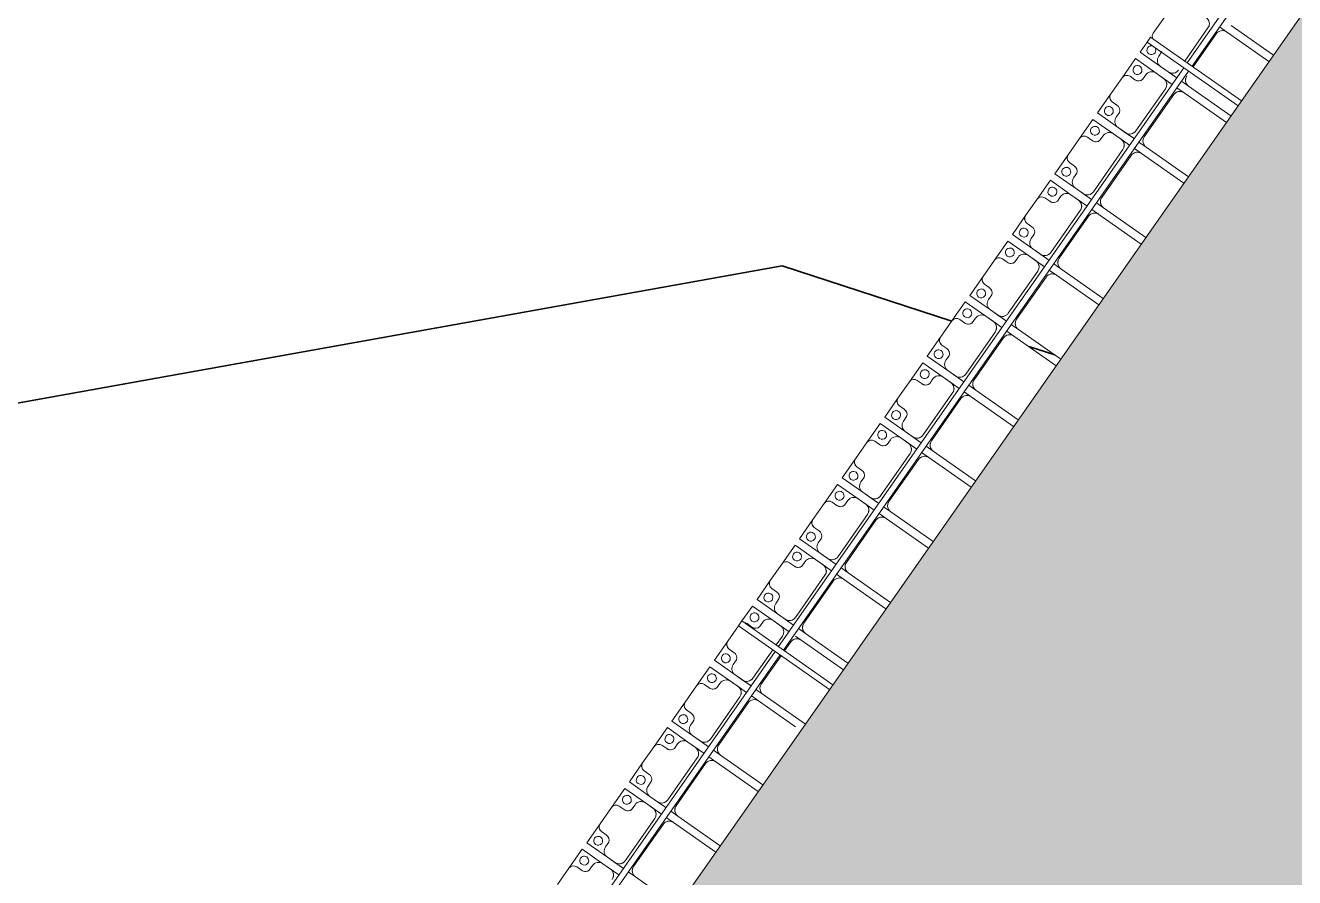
# Model space of a CAD drawing. Header units: millimetres. Extents: x -861324 to 439029, y -308065 to 694685.
# Drawn here: x -490122 to -481569, y 222657 to 228396 of the extents above; entities that cross this region are included whole.
import ezdxf

# ---------------------------------------------------------------- set-up
doc = ezdxf.new("R2010")
doc.units = ezdxf.units.MM
for name, color, linetype, lineweight in [('A-DETL-GENF', 92, 'Continuous', 9), ('A-DETL-THIN', 151, 'Continuous', 9), ('A-GENM', 13, 'Continuous', 9), ('C-TOPO-MAJR', 7, 'Continuous', 35), ('S-BEAM', 12, 'Continuous', 9)]:
    doc.layers.add(name, color=color, linetype=linetype, lineweight=lineweight)

# ---------------------------------------------------------------- blocks, each defined once
blk = doc.blocks.new('Dầm C52 - Hộp 40x60-19816-BỐ TRÍ BÈ PIN HỒ BẢN MÒNG')
at = {"layer": 'S-BEAM', "color": 7}
for p, q in [((-145891.1, -20), (-145891.1, 20)), ((-145891.1, 20), (-145142.7, 20)), ((-145142.7, -20), (-145891.1, -20))]:
    blk.add_line(p, q, dxfattribs=at)
blk = doc.blocks.new('Dai phaodi lai - DẢI PHAO ĐI LẠI-19048-BỐ TRÍ BÈ PIN HỒ BẢN MÒNG')
at = {"layer": 'A-GENM', "color": 7}
for p, q in [((57223.2, -348.3), (57223.2, 0)), ((57276.8, 0), (57276.8, -348.3)), ((57723.2, -348.3), (57723.2, 0)), ((57776.8, 0), (57776.8, -348.3)), ((58223.2, -348.3), (58223.2, 0)), ((58276.8, 0), (58276.8, -348.3)), ((58723.2, -348.3), (58723.2, 0)), ((58776.8, 0), (58776.8, -348.3)), ((59223.2, -348.3), (59223.2, 0)), ((59276.8, 0), (59276.8, -348.3)), ((59723.2, -348.3), (59723.2, 0)), ((59776.8, 0), (59776.8, -348.3)), ((60223.2, -348.3), (60223.2, 0)), ((60276.8, 0), (60276.8, -348.3)), ((60723.2, -348.3), (60723.2, 0)), ((60776.8, 0), (60776.8, -348.3)), ((61223.2, -348.3), (61223.2, 0)), ((61276.8, 0), (61276.8, -348.3)), ((61723.2, -348.3), (61723.2, 0)), ((61776.8, 0), (61776.8, -348.3)), ((62223.2, -348.3), (62223.2, 0)), ((62276.8, 0), (62276.8, -348.3)), ((62723.2, -348.3), (62723.2, 0)), ((63223.2, -348.3), (63223.2, 0)), ((63276.8, 0), (63276.8, -348.3)), ((63723.2, -348.3), (63723.2, 0)), ((63776.8, 0), (63776.8, -348.3)), ((64223.2, -348.3), (64223.2, 0)), ((62776.8, -45.2), (62776.8, -348.3)), ((57276.8, -406.9), (57276.8, -348.3)), ((57326.8, -398.3), (57600, -398.3)), ((57723.2, -348.3), (57723.2, -406.9)), ((57776.8, -406.9), (57776.8, -348.3)), ((57826.8, -398.3), (58173.2, -398.3)), ((58223.2, -348.3), (58223.2, -406.9)), ((58276.8, -406.9), (58276.8, -348.3)), ((58326.8, -398.3), (58673.2, -398.3)), ((58723.2, -348.3), (58723.2, -406.9)), ((58776.8, -406.9), (58776.8, -348.3)), ((58826.8, -398.3), (59173.2, -398.3)), ((59223.2, -348.3), (59223.2, -406.9)), ((59276.8, -406.9), (59276.8, -348.3)), ((59326.8, -398.3), (59673.2, -398.3)), ((59723.2, -348.3), (59723.2, -406.9)), ((59776.8, -406.9), (59776.8, -348.3)), ((59826.8, -398.3), (60173.2, -398.3)), ((60223.2, -348.3), (60223.2, -406.9)), ((60276.8, -406.9), (60276.8, -348.3)), ((60326.8, -398.3), (60673.2, -398.3)), ((60723.2, -348.3), (60723.2, -406.9)), ((60776.8, -406.9), (60776.8, -348.3)), ((60826.8, -398.3), (61173.2, -398.3)), ((61223.2, -348.3), (61223.2, -406.9)), ((61276.8, -406.9), (61276.8, -348.3)), ((61326.8, -398.3), (61673.2, -398.3)), ((61723.2, -348.3), (61723.2, -406.9)), ((61776.8, -406.9), (61776.8, -348.3)), ((61826.8, -398.3), (62173.2, -398.3)), ((62223.2, -348.3), (62223.2, -406.9)), ((62276.8, -395.3), (62276.8, -348.3)), ((62326.8, -398.3), (62400, -398.3)), ((62440, -398.3), (62673.2, -398.3)), ((62723.2, -348.3), (62723.2, -406.9)), ((62776.8, -406.9), (62776.8, -348.3)), ((62826.8, -398.3), (63173.2, -398.3)), ((63223.2, -348.3), (63223.2, -406.9)), ((63276.8, -406.9), (63276.8, -348.3)), ((63326.8, -398.3), (63673.2, -398.3)), ((63723.2, -348.3), (63723.2, -406.9)), ((63776.8, -406.9), (63776.8, -348.3)), ((63826.8, -398.3), (64173.2, -398.3)), ((64223.2, -348.3), (64223.2, -406.9)), ((57600, -466.7), (57326.8, -466.7)), ((57723.2, -446.9), (57723.2, -516.7)), ((57776.8, -516.7), (57776.8, -446.9)), ((58173.2, -466.7), (57826.8, -466.7)), ((58223.2, -446.9), (58223.2, -516.7)), ((58276.8, -516.7), (58276.8, -446.9)), ((58673.2, -466.7), (58326.8, -466.7)), ((58723.2, -446.9), (58723.2, -516.7)), ((58776.8, -516.7), (58776.8, -446.9)), ((59173.2, -466.7), (58826.8, -466.7)), ((59223.2, -446.9), (59223.2, -516.7)), ((59276.8, -516.7), (59276.8, -446.9)), ((59673.2, -466.7), (59326.8, -466.7)), ((59723.2, -446.9), (59723.2, -516.7)), ((59776.8, -516.7), (59776.8, -446.9)), ((60173.2, -466.7), (59826.8, -466.7)), ((60223.2, -446.9), (60223.2, -516.7)), ((60276.8, -516.7), (60276.8, -446.9)), ((60673.2, -466.7), (60326.8, -466.7)), ((60723.2, -446.9), (60723.2, -516.7)), ((60776.8, -516.7), (60776.8, -446.9)), ((61173.2, -466.7), (60826.8, -466.7)), ((61223.2, -446.9), (61223.2, -516.7)), ((61276.8, -516.7), (61276.8, -446.9)), ((61673.2, -466.7), (61326.8, -466.7)), ((61723.2, -446.9), (61723.2, -516.7)), ((61776.8, -516.7), (61776.8, -446.9)), ((62173.2, -466.7), (61826.8, -466.7)), ((62223.2, -446.9), (62223.2, -516.7)), ((62276.8, -516.7), (62276.8, -446.9)), ((62400, -466.7), (62326.8, -466.7)), ((62673.2, -466.7), (62440, -466.7)), ((62723.2, -446.9), (62723.2, -516.7)), ((62776.8, -516.7), (62776.8, -446.9)), ((63173.2, -466.7), (62826.8, -466.7)), ((63223.2, -446.9), (63223.2, -516.7)), ((63276.8, -516.7), (63276.8, -446.9)), ((63673.2, -466.7), (63326.8, -466.7)), ((63723.2, -446.9), (63723.2, -516.7)), ((63776.8, -516.7), (63776.8, -446.9)), ((64173.2, -466.7), (63826.8, -466.7)), ((64223.2, -446.9), (64223.2, -516.7)), ((64276.8, -516.7), (64276.8, -446.9)), ((57723.2, -579.3), (57723.2, -516.7)), ((57723.2, -579.3), (57723.2, -748.4)), ((57723.2, -748.4), (57723.2, -579.3)), ((57776.8, -516.7), (57776.8, -579.3)), ((57776.8, -748.4), (57776.8, -579.3)), ((57776.8, -579.3), (57776.8, -748.4)), ((58223.2, -579.3), (58223.2, -516.7)), ((58223.2, -579.3), (58223.2, -748.4)), ((58223.2, -748.4), (58223.2, -579.3)), ((58276.8, -516.7), (58276.8, -579.3)), ((58276.8, -748.4), (58276.8, -579.3)), ((58276.8, -579.3), (58276.8, -748.4)), ((58723.2, -579.3), (58723.2, -516.7)), ((58723.2, -579.3), (58723.2, -748.4)), ((58723.2, -748.4), (58723.2, -579.3)), ((58776.8, -516.7), (58776.8, -579.3)), ((58776.8, -748.4), (58776.8, -579.3)), ((58776.8, -579.3), (58776.8, -748.4)), ((59223.2, -579.3), (59223.2, -516.7)), ((59223.2, -579.3), (59223.2, -748.4)), ((59223.2, -748.4), (59223.2, -579.3)), ((59276.8, -516.7), (59276.8, -579.3)), ((59276.8, -748.4), (59276.8, -579.3)), ((59276.8, -579.3), (59276.8, -748.4)), ((59723.2, -579.3), (59723.2, -516.7)), ((59723.2, -579.3), (59723.2, -748.4)), ((59723.2, -748.4), (59723.2, -579.3)), ((59776.8, -516.7), (59776.8, -579.3)), ((59776.8, -748.4), (59776.8, -579.3)), ((59776.8, -579.3), (59776.8, -748.4)), ((60223.2, -579.3), (60223.2, -516.7)), ((60223.2, -579.3), (60223.2, -748.4)), ((60223.2, -748.4), (60223.2, -579.3)), ((60276.8, -516.7), (60276.8, -579.3)), ((60276.8, -748.4), (60276.8, -579.3)), ((60276.8, -579.3), (60276.8, -748.4)), ((60723.2, -579.3), (60723.2, -516.7)), ((60723.2, -579.3), (60723.2, -748.4)), ((60723.2, -748.4), (60723.2, -579.3)), ((60776.8, -516.7), (60776.8, -579.3)), ((60776.8, -748.4), (60776.8, -579.3)), ((60776.8, -579.3), (60776.8, -748.4)), ((61223.2, -579.3), (61223.2, -516.7)), ((61223.2, -579.3), (61223.2, -748.4)), ((61223.2, -748.4), (61223.2, -579.3)), ((61276.8, -516.7), (61276.8, -579.3)), ((61276.8, -748.4), (61276.8, -579.3)), ((61276.8, -579.3), (61276.8, -748.4)), ((61723.2, -579.3), (61723.2, -516.7)), ((61723.2, -579.3), (61723.2, -748.4)), ((61723.2, -748.4), (61723.2, -579.3)), ((61776.8, -516.7), (61776.8, -579.3)), ((61776.8, -748.4), (61776.8, -579.3)), ((61776.8, -579.3), (61776.8, -748.4)), ((62223.2, -579.3), (62223.2, -516.7)), ((62223.2, -579.3), (62223.2, -748.4)), ((62223.2, -748.4), (62223.2, -579.3)), ((62276.8, -516.7), (62276.8, -579.3)), ((62276.8, -748.4), (62276.8, -579.3)), ((62276.8, -579.3), (62276.8, -748.4)), ((62723.2, -579.3), (62723.2, -516.7)), ((62723.2, -579.3), (62723.2, -748.4)), ((62723.2, -748.4), (62723.2, -579.3)), ((62776.8, -516.7), (62776.8, -579.3)), ((62776.8, -748.4), (62776.8, -579.3)), ((62776.8, -579.3), (62776.8, -748.4)), ((63223.2, -579.3), (63223.2, -516.7)), ((63223.2, -579.3), (63223.2, -748.4)), ((63223.2, -748.4), (63223.2, -579.3)), ((63276.8, -516.7), (63276.8, -579.3)), ((63276.8, -748.4), (63276.8, -579.3)), ((63276.8, -579.3), (63276.8, -748.4)), ((63723.2, -579.3), (63723.2, -516.7)), ((63723.2, -579.3), (63723.2, -748.4)), ((63723.2, -748.4), (63723.2, -579.3)), ((63776.8, -516.7), (63776.8, -579.3)), ((63776.8, -748.4), (63776.8, -579.3)), ((63776.8, -579.3), (63776.8, -748.4)), ((64223.2, -579.3), (64223.2, -516.7)), ((64223.2, -579.3), (64223.2, -748.4)), ((64223.2, -748.4), (64223.2, -579.3)), ((64276.8, -516.7), (64276.8, -579.3)), ((64276.8, -748.4), (64276.8, -579.3)), ((64276.8, -579.3), (64276.8, -748.4)), ((57635.7, -629.3), (57673.2, -629.3)), ((57635.7, -629.3), (57673.2, -629.3)), ((57673.2, -629.3), (57635.7, -629.3)), ((57826.8, -629.3), (57864.3, -629.3)), ((57826.8, -629.3), (57864.3, -629.3)), ((57864.3, -629.3), (57826.8, -629.3)), ((57895.1, -670.7), (57895.1, -710.4)), ((58104.9, -710.4), (58104.9, -670.7)), ((58135.7, -629.3), (58173.2, -629.3)), ((58135.7, -629.3), (58173.2, -629.3)), ((58173.2, -629.3), (58135.7, -629.3)), ((58326.8, -629.3), (58364.3, -629.3)), ((58326.8, -629.3), (58364.3, -629.3)), ((58364.3, -629.3), (58326.8, -629.3)), ((58395.1, -670.7), (58395.1, -710.4)), ((58604.9, -710.4), (58604.9, -670.7)), ((58635.7, -629.3), (58673.2, -629.3)), ((58635.7, -629.3), (58673.2, -629.3)), ((58673.2, -629.3), (58635.7, -629.3)), ((58826.8, -629.3), (58864.3, -629.3)), ((58826.8, -629.3), (58864.3, -629.3)), ((58864.3, -629.3), (58826.8, -629.3)), ((58895.1, -670.7), (58895.1, -710.4)), ((59104.9, -710.4), (59104.9, -670.7)), ((59135.7, -629.3), (59173.2, -629.3)), ((59135.7, -629.3), (59173.2, -629.3)), ((59173.2, -629.3), (59135.7, -629.3)), ((59326.8, -629.3), (59364.3, -629.3)), ((59326.8, -629.3), (59364.3, -629.3)), ((59364.3, -629.3), (59326.8, -629.3)), ((59395.1, -670.7), (59395.1, -710.4)), ((59604.9, -710.4), (59604.9, -670.7)), ((59635.7, -629.3), (59673.2, -629.3)), ((59635.7, -629.3), (59673.2, -629.3)), ((59673.2, -629.3), (59635.7, -629.3)), ((59826.8, -629.3), (59864.3, -629.3)), ((59826.8, -629.3), (59864.3, -629.3)), ((59864.3, -629.3), (59826.8, -629.3)), ((59895.1, -670.7), (59895.1, -710.4)), ((60104.9, -710.4), (60104.9, -670.7)), ((60135.7, -629.3), (60173.2, -629.3)), ((60135.7, -629.3), (60173.2, -629.3)), ((60173.2, -629.3), (60135.7, -629.3)), ((60326.8, -629.3), (60364.3, -629.3)), ((60326.8, -629.3), (60364.3, -629.3)), ((60364.3, -629.3), (60326.8, -629.3)), ((60395.1, -670.7), (60395.1, -710.4)), ((60604.9, -710.4), (60604.9, -670.7)), ((60635.7, -629.3), (60673.2, -629.3)), ((60635.7, -629.3), (60673.2, -629.3)), ((60673.2, -629.3), (60635.7, -629.3)), ((60826.8, -629.3), (60864.3, -629.3)), ((60826.8, -629.3), (60864.3, -629.3)), ((60864.3, -629.3), (60826.8, -629.3)), ((60895.1, -670.7), (60895.1, -710.4)), ((61104.9, -710.4), (61104.9, -670.7)), ((61135.7, -629.3), (61173.2, -629.3)), ((61135.7, -629.3), (61173.2, -629.3)), ((61173.2, -629.3), (61135.7, -629.3)), ((61326.8, -629.3), (61364.3, -629.3)), ((61326.8, -629.3), (61364.3, -629.3)), ((61364.3, -629.3), (61326.8, -629.3)), ((61395.1, -670.7), (61395.1, -710.4)), ((61604.9, -710.4), (61604.9, -670.7)), ((61635.7, -629.3), (61673.2, -629.3)), ((61635.7, -629.3), (61673.2, -629.3)), ((61673.2, -629.3), (61635.7, -629.3)), ((61826.8, -629.3), (61864.3, -629.3)), ((61826.8, -629.3), (61864.3, -629.3)), ((61864.3, -629.3), (61826.8, -629.3)), ((61895.1, -670.7), (61895.1, -710.4)), ((62104.9, -710.4), (62104.9, -670.7)), ((62135.7, -629.3), (62173.2, -629.3)), ((62135.7, -629.3), (62173.2, -629.3)), ((62173.2, -629.3), (62135.7, -629.3)), ((62326.8, -629.3), (62364.3, -629.3)), ((62326.8, -629.3), (62364.3, -629.3)), ((62364.3, -629.3), (62326.8, -629.3)), ((62395.1, -670.7), (62395.1, -710.4)), ((62604.9, -710.4), (62604.9, -670.7)), ((62635.7, -629.3), (62673.2, -629.3)), ((62635.7, -629.3), (62673.2, -629.3)), ((62673.2, -629.3), (62635.7, -629.3)), ((62826.8, -629.3), (62864.3, -629.3)), ((62826.8, -629.3), (62864.3, -629.3)), ((62864.3, -629.3), (62826.8, -629.3)), ((62895.1, -670.7), (62895.1, -710.4)), ((63104.9, -710.4), (63104.9, -670.7)), ((63135.7, -629.3), (63173.2, -629.3)), ((63135.7, -629.3), (63173.2, -629.3)), ((63173.2, -629.3), (63135.7, -629.3)), ((63326.8, -629.3), (63364.3, -629.3)), ((63326.8, -629.3), (63364.3, -629.3)), ((63364.3, -629.3), (63326.8, -629.3)), ((63395.1, -670.7), (63395.1, -710.4)), ((63604.9, -710.4), (63604.9, -670.7)), ((63635.7, -629.3), (63673.2, -629.3)), ((63635.7, -629.3), (63673.2, -629.3)), ((63673.2, -629.3), (63635.7, -629.3)), ((63826.8, -629.3), (63864.3, -629.3)), ((63826.8, -629.3), (63864.3, -629.3)), ((63864.3, -629.3), (63826.8, -629.3)), ((63895.1, -670.7), (63895.1, -710.4)), ((64104.9, -710.4), (64104.9, -670.7)), ((64135.7, -629.3), (64173.2, -629.3)), ((64135.7, -629.3), (64173.2, -629.3)), ((64173.2, -629.3), (64135.7, -629.3)), ((64326.8, -629.3), (64364.3, -629.3)), ((64326.8, -629.3), (64364.3, -629.3)), ((64364.3, -629.3), (64326.8, -629.3)), ((64395.1, -670.7), (64395.1, -710.4)), ((57433.1, -748.4), (57566.9, -748.4)), ((57723.2, -748.4), (57640, -748.4)), ((57640, -748.4), (57723.2, -748.4)), ((57933.1, -748.4), (57776.8, -748.4)), ((57776.8, -748.4), (57933.1, -748.4)), ((57933.1, -748.4), (58066.9, -748.4)), ((58223.2, -748.4), (58066.9, -748.4)), ((58066.9, -748.4), (58223.2, -748.4)), ((58433.1, -748.4), (58276.8, -748.4)), ((58276.8, -748.4), (58433.1, -748.4)), ((58433.1, -748.4), (58566.9, -748.4)), ((58723.2, -748.4), (58566.9, -748.4)), ((58566.9, -748.4), (58723.2, -748.4)), ((58933.1, -748.4), (58776.8, -748.4)), ((58776.8, -748.4), (58933.1, -748.4)), ((58933.1, -748.4), (59066.9, -748.4)), ((59223.2, -748.4), (59066.9, -748.4)), ((59066.9, -748.4), (59223.2, -748.4)), ((59433.1, -748.4), (59276.8, -748.4)), ((59276.8, -748.4), (59433.1, -748.4)), ((59433.1, -748.4), (59566.9, -748.4)), ((59723.2, -748.4), (59566.9, -748.4)), ((59566.9, -748.4), (59723.2, -748.4)), ((59933.1, -748.4), (59776.8, -748.4)), ((59776.8, -748.4), (59933.1, -748.4)), ((59933.1, -748.4), (60066.9, -748.4)), ((60223.2, -748.4), (60066.9, -748.4)), ((60066.9, -748.4), (60223.2, -748.4)), ((60433.1, -748.4), (60276.8, -748.4)), ((60276.8, -748.4), (60433.1, -748.4)), ((60433.1, -748.4), (60566.9, -748.4)), ((60723.2, -748.4), (60566.9, -748.4)), ((60566.9, -748.4), (60723.2, -748.4)), ((60933.1, -748.4), (60776.8, -748.4)), ((60776.8, -748.4), (60933.1, -748.4)), ((60933.1, -748.4), (61066.9, -748.4)), ((61223.2, -748.4), (61066.9, -748.4)), ((61066.9, -748.4), (61223.2, -748.4)), ((61433.1, -748.4), (61276.8, -748.4)), ((61276.8, -748.4), (61433.1, -748.4)), ((61433.1, -748.4), (61566.9, -748.4)), ((61723.2, -748.4), (61566.9, -748.4)), ((61566.9, -748.4), (61723.2, -748.4)), ((61933.1, -748.4), (61776.8, -748.4)), ((61776.8, -748.4), (61933.1, -748.4)), ((61933.1, -748.4), (62066.9, -748.4)), ((62223.2, -748.4), (62066.9, -748.4)), ((62066.9, -748.4), (62223.2, -748.4)), ((62400, -748.4), (62276.8, -748.4)), ((62276.8, -748.4), (62400, -748.4)), ((62440, -748.4), (62566.9, -748.4)), ((62723.2, -748.4), (62566.9, -748.4)), ((62566.9, -748.4), (62723.2, -748.4)), ((62933.1, -748.4), (62776.8, -748.4)), ((62776.8, -748.4), (62933.1, -748.4)), ((62933.1, -748.4), (63066.9, -748.4)), ((63223.2, -748.4), (63066.9, -748.4)), ((63066.9, -748.4), (63223.2, -748.4)), ((63433.1, -748.4), (63276.8, -748.4)), ((63276.8, -748.4), (63433.1, -748.4)), ((63433.1, -748.4), (63566.9, -748.4)), ((63723.2, -748.4), (63566.9, -748.4)), ((63566.9, -748.4), (63723.2, -748.4)), ((63933.1, -748.4), (63776.8, -748.4)), ((63776.8, -748.4), (63933.1, -748.4)), ((63933.1, -748.4), (64066.9, -748.4)), ((64223.2, -748.4), (64066.9, -748.4)), ((64066.9, -748.4), (64223.2, -748.4)), ((64433.1, -748.4), (64276.8, -748.4)), ((64276.8, -748.4), (64433.1, -748.4)), ((64433.1, -748.4), (64566.9, -748.4))]:
    blk.add_line(p, q, dxfattribs=at)
at = {"layer": 'A-GENM', "color": 9}
for p, q in [((57276.8, -406.9), (57276.8, -348.3)), ((57723.2, -348.3), (57723.2, -406.9)), ((57776.8, -406.9), (57776.8, -348.3)), ((58223.2, -348.3), (58223.2, -406.9)), ((58276.8, -406.9), (58276.8, -348.3)), ((58723.2, -348.3), (58723.2, -406.9)), ((58776.8, -406.9), (58776.8, -348.3)), ((59223.2, -348.3), (59223.2, -406.9)), ((59276.8, -406.9), (59276.8, -348.3)), ((59723.2, -348.3), (59723.2, -406.9)), ((59776.8, -406.9), (59776.8, -348.3)), ((60223.2, -348.3), (60223.2, -406.9)), ((60276.8, -406.9), (60276.8, -348.3)), ((60723.2, -348.3), (60723.2, -406.9)), ((60776.8, -406.9), (60776.8, -348.3)), ((61223.2, -348.3), (61223.2, -406.9)), ((61276.8, -406.9), (61276.8, -348.3)), ((61723.2, -348.3), (61723.2, -406.9)), ((61776.8, -406.9), (61776.8, -348.3)), ((62223.2, -348.3), (62223.2, -406.9)), ((62723.2, -348.3), (62723.2, -406.9)), ((62776.8, -406.9), (62776.8, -348.3)), ((63223.2, -348.3), (63223.2, -406.9)), ((63276.8, -406.9), (63276.8, -348.3)), ((63723.2, -348.3), (63723.2, -406.9)), ((63776.8, -406.9), (63776.8, -348.3)), ((64223.2, -348.3), (64223.2, -406.9)), ((57723.2, -446.9), (57723.2, -579.3)), ((57776.8, -579.3), (57776.8, -446.9)), ((58223.2, -446.9), (58223.2, -579.3)), ((58276.8, -579.3), (58276.8, -446.9)), ((58723.2, -446.9), (58723.2, -579.3)), ((58776.8, -579.3), (58776.8, -446.9)), ((59223.2, -446.9), (59223.2, -579.3)), ((59276.8, -579.3), (59276.8, -446.9)), ((59723.2, -446.9), (59723.2, -579.3)), ((59776.8, -579.3), (59776.8, -446.9)), ((60223.2, -446.9), (60223.2, -579.3)), ((60276.8, -579.3), (60276.8, -446.9)), ((60723.2, -446.9), (60723.2, -579.3)), ((60776.8, -579.3), (60776.8, -446.9)), ((61223.2, -446.9), (61223.2, -579.3)), ((61276.8, -579.3), (61276.8, -446.9)), ((61723.2, -446.9), (61723.2, -579.3)), ((61776.8, -579.3), (61776.8, -446.9)), ((62223.2, -446.9), (62223.2, -579.3)), ((62276.8, -579.3), (62276.8, -446.9)), ((62723.2, -446.9), (62723.2, -579.3)), ((62776.8, -579.3), (62776.8, -446.9)), ((63223.2, -446.9), (63223.2, -579.3)), ((63276.8, -579.3), (63276.8, -446.9)), ((63723.2, -446.9), (63723.2, -579.3)), ((63776.8, -579.3), (63776.8, -446.9)), ((64223.2, -446.9), (64223.2, -579.3)), ((64276.8, -579.3), (64276.8, -446.9)), ((57673.2, -629.3), (57635.7, -629.3)), ((57864.3, -629.3), (57826.8, -629.3)), ((58173.2, -629.3), (58135.7, -629.3)), ((58364.3, -629.3), (58326.8, -629.3)), ((58673.2, -629.3), (58635.7, -629.3)), ((58864.3, -629.3), (58826.8, -629.3)), ((59173.2, -629.3), (59135.7, -629.3)), ((59364.3, -629.3), (59326.8, -629.3)), ((59673.2, -629.3), (59635.7, -629.3)), ((59864.3, -629.3), (59826.8, -629.3)), ((60173.2, -629.3), (60135.7, -629.3)), ((60364.3, -629.3), (60326.8, -629.3)), ((60673.2, -629.3), (60635.7, -629.3)), ((60864.3, -629.3), (60826.8, -629.3)), ((61173.2, -629.3), (61135.7, -629.3)), ((61364.3, -629.3), (61326.8, -629.3)), ((61673.2, -629.3), (61635.7, -629.3)), ((61864.3, -629.3), (61826.8, -629.3)), ((62173.2, -629.3), (62135.7, -629.3)), ((62364.3, -629.3), (62326.8, -629.3)), ((62673.2, -629.3), (62635.7, -629.3)), ((62864.3, -629.3), (62826.8, -629.3)), ((63173.2, -629.3), (63135.7, -629.3)), ((63364.3, -629.3), (63326.8, -629.3)), ((63673.2, -629.3), (63635.7, -629.3)), ((63864.3, -629.3), (63826.8, -629.3)), ((64173.2, -629.3), (64135.7, -629.3)), ((64364.3, -629.3), (64326.8, -629.3))]:
    blk.add_line(p, q, dxfattribs=at)
at = {"layer": 'A-GENM', "color": 7}
for centre, radius, start, end in [((57326.8, -348.3), 50, 180, 270), ((57326.8, -348.3), 50, 180, 255), ((57673.2, -348.3), 50, 270, 360), ((57673.2, -348.3), 50, 270, 345), ((57826.8, -348.3), 50, 180, 270), ((57826.8, -348.3), 50, 180, 255), ((58173.2, -348.3), 50, 270, 360), ((58173.2, -348.3), 50, 270, 345), ((58326.8, -348.3), 50, 180, 270), ((58326.8, -348.3), 50, 180, 255), ((58673.2, -348.3), 50, 270, 360), ((58673.2, -348.3), 50, 270, 345), ((58826.8, -348.3), 50, 180, 270), ((58826.8, -348.3), 50, 180, 255), ((59173.2, -348.3), 50, 270, 360), ((59173.2, -348.3), 50, 270, 345), ((59326.8, -348.3), 50, 180, 270), ((59326.8, -348.3), 50, 180, 255), ((59673.2, -348.3), 50, 270, 360), ((59673.2, -348.3), 50, 270, 345), ((59826.8, -348.3), 50, 180, 270), ((59826.8, -348.3), 50, 180, 255), ((60173.2, -348.3), 50, 270, 360), ((60173.2, -348.3), 50, 270, 345), ((60326.8, -348.3), 50, 180, 270), ((60326.8, -348.3), 50, 180, 255), ((60673.2, -348.3), 50, 270, 360), ((60673.2, -348.3), 50, 270, 345), ((60826.8, -348.3), 50, 180, 270), ((60826.8, -348.3), 50, 180, 255), ((61173.2, -348.3), 50, 270, 360), ((61173.2, -348.3), 50, 270, 345), ((61326.8, -348.3), 50, 180, 270), ((61326.8, -348.3), 50, 180, 255), ((61673.2, -348.3), 50, 270, 360), ((61673.2, -348.3), 50, 270, 345), ((61826.8, -348.3), 50, 180, 270), ((61826.8, -348.3), 50, 180, 255), ((62173.2, -348.3), 50, 270, 360), ((62173.2, -348.3), 50, 270, 345), ((62326.8, -348.3), 50, 180, 270), ((62326.8, -348.3), 50, 180, 255), ((62673.2, -348.3), 50, 270, 360), ((62673.2, -348.3), 50, 270, 345), ((62826.8, -348.3), 50, 180, 270), ((62826.8, -348.3), 50, 180, 255), ((63173.2, -348.3), 50, 270, 360), ((63173.2, -348.3), 50, 270, 345), ((63326.8, -348.3), 50, 180, 270), ((63326.8, -348.3), 50, 180, 255), ((63673.2, -348.3), 50, 270, 360), ((63673.2, -348.3), 50, 270, 345), ((63826.8, -348.3), 50, 180, 270), ((63826.8, -348.3), 50, 180, 255), ((64173.2, -348.3), 50, 270, 360), ((64173.2, -348.3), 50, 270, 345), ((57326.8, -516.7), 50, 90, 180), ((57326.8, -516.7), 50, 90, 165), ((57673.2, -516.7), 50, 360, 90), ((57673.2, -516.7), 50, 360, 75), ((57826.8, -516.7), 50, 90, 180), ((57826.8, -516.7), 50, 90, 165), ((58173.2, -516.7), 50, 360, 90), ((58173.2, -516.7), 50, 360, 75), ((58326.8, -516.7), 50, 90, 180), ((58326.8, -516.7), 50, 90, 165), ((58673.2, -516.7), 50, 360, 90), ((58673.2, -516.7), 50, 360, 75), ((58826.8, -516.7), 50, 90, 180), ((58826.8, -516.7), 50, 90, 165), ((59173.2, -516.7), 50, 360, 90), ((59173.2, -516.7), 50, 360, 75), ((59326.8, -516.7), 50, 90, 180), ((59326.8, -516.7), 50, 90, 165), ((59673.2, -516.7), 50, 360, 90), ((59673.2, -516.7), 50, 360, 75), ((59826.8, -516.7), 50, 90, 180), ((59826.8, -516.7), 50, 90, 165), ((60173.2, -516.7), 50, 360, 90), ((60173.2, -516.7), 50, 360, 75), ((60326.8, -516.7), 50, 90, 180), ((60326.8, -516.7), 50, 90, 165), ((60673.2, -516.7), 50, 360, 90), ((60673.2, -516.7), 50, 360, 71.99073), ((60826.8, -516.7), 50, 90, 180), ((60826.8, -516.7), 50, 90, 165), ((61173.2, -516.7), 50, 360, 90), ((61173.2, -516.7), 50, 360, 75), ((61326.8, -516.7), 50, 90, 180), ((61326.8, -516.7), 50, 90, 165), ((61673.2, -516.7), 50, 360, 90), ((61673.2, -516.7), 50, 360, 75), ((61826.8, -516.7), 50, 90, 180), ((61826.8, -516.7), 50, 90, 165), ((62173.2, -516.7), 50, 360, 90), ((62173.2, -516.7), 50, 360, 75), ((62326.8, -516.7), 50, 90, 180), ((62326.8, -516.7), 50, 90, 165), ((62673.2, -516.7), 50, 360, 90), ((62673.2, -516.7), 50, 360, 75), ((62826.8, -516.7), 50, 90, 180), ((62826.8, -516.7), 50, 90, 165), ((63173.2, -516.7), 50, 360, 90), ((63173.2, -516.7), 50, 360, 75), ((63326.8, -516.7), 50, 90, 180), ((63326.8, -516.7), 50, 90, 165), ((63673.2, -516.7), 50, 360, 90), ((63673.2, -516.7), 50, 360, 75), ((63826.8, -516.7), 50, 90, 180), ((63826.8, -516.7), 50, 90, 165), ((64173.2, -516.7), 50, 360, 90), ((64173.2, -516.7), 50, 360, 75), ((64326.8, -516.7), 50, 90, 180), ((64326.8, -516.7), 50, 90, 165), ((57673.2, -579.3), 50, 270, 360), ((57673.2, -579.3), 50, 270, 360), ((57673.2, -579.3), 50, 270, 360), ((57826.8, -579.3), 50, 180, 270), ((57826.8, -579.3), 50, 180, 270), ((57826.8, -579.3), 50, 180, 270), ((58173.2, -579.3), 50, 270, 360), ((58173.2, -579.3), 50, 270, 360), ((58173.2, -579.3), 50, 270, 360), ((58326.8, -579.3), 50, 180, 270), ((58326.8, -579.3), 50, 180, 270), ((58326.8, -579.3), 50, 180, 270), ((58673.2, -579.3), 50, 270, 360), ((58673.2, -579.3), 50, 270, 360), ((58673.2, -579.3), 50, 270, 360), ((58826.8, -579.3), 50, 180, 270), ((58826.8, -579.3), 50, 180, 270), ((58826.8, -579.3), 50, 180, 270), ((59173.2, -579.3), 50, 270, 360), ((59173.2, -579.3), 50, 270, 360), ((59173.2, -579.3), 50, 270, 360), ((59326.8, -579.3), 50, 180, 270), ((59326.8, -579.3), 50, 180, 270), ((59326.8, -579.3), 50, 180, 270), ((59673.2, -579.3), 50, 270, 360), ((59673.2, -579.3), 50, 270, 360), ((59673.2, -579.3), 50, 270, 360), ((59826.8, -579.3), 50, 180, 270), ((59826.8, -579.3), 50, 180, 270), ((59826.8, -579.3), 50, 180, 270), ((60173.2, -579.3), 50, 270, 360), ((60173.2, -579.3), 50, 270, 360), ((60173.2, -579.3), 50, 270, 360), ((60326.8, -579.3), 50, 180, 270), ((60326.8, -579.3), 50, 180, 270), ((60326.8, -579.3), 50, 180, 270), ((60673.2, -579.3), 50, 270, 360), ((60673.2, -579.3), 50, 270, 360), ((60673.2, -579.3), 50, 270, 360), ((60826.8, -579.3), 50, 180, 270), ((60826.8, -579.3), 50, 180, 270), ((60826.8, -579.3), 50, 180, 270), ((61173.2, -579.3), 50, 270, 360), ((61173.2, -579.3), 50, 270, 360), ((61173.2, -579.3), 50, 270, 360), ((61326.8, -579.3), 50, 180, 270), ((61326.8, -579.3), 50, 180, 270), ((61326.8, -579.3), 50, 180, 270), ((61673.2, -579.3), 50, 270, 360), ((61673.2, -579.3), 50, 270, 360), ((61673.2, -579.3), 50, 270, 360), ((61826.8, -579.3), 50, 180, 270), ((61826.8, -579.3), 50, 180, 270), ((61826.8, -579.3), 50, 180, 270), ((62173.2, -579.3), 50, 270, 360), ((62173.2, -579.3), 50, 270, 360), ((62173.2, -579.3), 50, 270, 360), ((62326.8, -579.3), 50, 180, 270), ((62326.8, -579.3), 50, 180, 270), ((62326.8, -579.3), 50, 180, 270), ((62673.2, -579.3), 50, 270, 360), ((62673.2, -579.3), 50, 270, 360), ((62673.2, -579.3), 50, 270, 360), ((62826.8, -579.3), 50, 180, 270), ((62826.8, -579.3), 50, 180, 270), ((62826.8, -579.3), 50, 180, 270), ((63173.2, -579.3), 50, 270, 360), ((63173.2, -579.3), 50, 270, 360), ((63173.2, -579.3), 50, 270, 360), ((63326.8, -579.3), 50, 180, 270), ((63326.8, -579.3), 50, 180, 270), ((63326.8, -579.3), 50, 180, 270), ((63673.2, -579.3), 50, 270, 360), ((63673.2, -579.3), 50, 270, 360), ((63673.2, -579.3), 50, 270, 360), ((63826.8, -579.3), 50, 180, 270), ((63826.8, -579.3), 50, 180, 270), ((63826.8, -579.3), 50, 180, 270), ((64173.2, -579.3), 50, 270, 360), ((64173.2, -579.3), 50, 270, 360), ((64173.2, -579.3), 50, 270, 360), ((64326.8, -579.3), 50, 180, 270), ((64326.8, -579.3), 50, 180, 270), ((64326.8, -579.3), 50, 180, 270), ((57668.4, -693.3), 30, 90, 165), ((57668.4, -693.3), 30, 90, 165), ((57668.4, -693.3), 30, 270, 90), ((57668.4, -693.3), 30, 270, 90), ((57831.6, -693.3), 30, 90, 270), ((57831.6, -693.3), 30, 90, 270), ((57831.6, -693.3), 30, 270, 90), ((57831.6, -693.3), 30, 270, 90), ((57855.2, -668.2), 40, 356.49193, 76.81146), ((57855.2, -668.2), 40, 50.03828, 76.81146), ((57855.2, -668.2), 40, 50.03828, 76.81146), ((57855.2, -668.2), 40, 356.49193, 36.65169), ((57855.2, -668.2), 40, 356.49193, 36.65169), ((58144.8, -668.2), 40, 103.18854, 183.50807), ((58144.8, -668.2), 40, 103.18854, 183.50807), ((58144.8, -668.2), 40, 103.18854, 183.50807), ((58168.4, -693.3), 30, 90, 270), ((58168.4, -693.3), 30, 90, 270), ((58168.4, -693.3), 30, 270, 90), ((58168.4, -693.3), 30, 270, 90), ((58331.6, -693.3), 30, 90, 270), ((58331.6, -693.3), 30, 90, 270), ((58331.6, -693.3), 30, 270, 90), ((58331.6, -693.3), 30, 270, 90), ((58355.2, -668.2), 40, 356.49193, 76.81146), ((58355.2, -668.2), 40, 50.03828, 76.81146), ((58355.2, -668.2), 40, 50.03828, 76.81146), ((58355.2, -668.2), 40, 356.49193, 36.65169), ((58355.2, -668.2), 40, 356.49193, 36.65169), ((58644.8, -668.2), 40, 103.18854, 183.50807), ((58644.8, -668.2), 40, 103.18854, 183.50807), ((58644.8, -668.2), 40, 103.18854, 183.50807), ((58668.4, -693.3), 30, 90, 270), ((58668.4, -693.3), 30, 90, 270), ((58668.4, -693.3), 30, 270, 90), ((58668.4, -693.3), 30, 270, 90), ((58831.6, -693.3), 30, 90, 270), ((58831.6, -693.3), 30, 90, 270), ((58831.6, -693.3), 30, 270, 90), ((58831.6, -693.3), 30, 270, 90), ((58855.2, -668.2), 40, 356.49193, 76.81146), ((58855.2, -668.2), 40, 50.03828, 76.81146), ((58855.2, -668.2), 40, 50.03828, 76.81146), ((58855.2, -668.2), 40, 356.49193, 36.65169), ((58855.2, -668.2), 40, 356.49193, 36.65169), ((59144.8, -668.2), 40, 103.18854, 183.50807), ((59144.8, -668.2), 40, 103.18854, 183.50807), ((59144.8, -668.2), 40, 103.18854, 183.50807), ((59168.4, -693.3), 30, 90, 270), ((59168.4, -693.3), 30, 90, 270), ((59168.4, -693.3), 30, 270, 90), ((59168.4, -693.3), 30, 270, 90), ((59331.6, -693.3), 30, 90, 270), ((59331.6, -693.3), 30, 90, 270), ((59331.6, -693.3), 30, 270, 90), ((59331.6, -693.3), 30, 270, 90), ((59355.2, -668.2), 40, 356.49193, 76.81146), ((59355.2, -668.2), 40, 50.03828, 76.81146), ((59355.2, -668.2), 40, 50.03828, 76.81146), ((59355.2, -668.2), 40, 356.49193, 36.65169), ((59355.2, -668.2), 40, 356.49193, 36.65169), ((59644.8, -668.2), 40, 103.18854, 183.50807), ((59644.8, -668.2), 40, 103.18854, 183.50807), ((59644.8, -668.2), 40, 103.18854, 183.50807), ((59668.4, -693.3), 30, 90, 270), ((59668.4, -693.3), 30, 90, 270), ((59668.4, -693.3), 30, 270, 90), ((59668.4, -693.3), 30, 270, 90), ((59831.6, -693.3), 30, 90, 270), ((59831.6, -693.3), 30, 90, 270), ((59831.6, -693.3), 30, 270, 90), ((59831.6, -693.3), 30, 270, 90), ((59855.2, -668.2), 40, 356.49193, 76.81146), ((59855.2, -668.2), 40, 50.03828, 76.81146), ((59855.2, -668.2), 40, 50.03828, 76.81146), ((59855.2, -668.2), 40, 356.49193, 36.65169), ((59855.2, -668.2), 40, 356.49193, 36.65169), ((60144.8, -668.2), 40, 103.18854, 183.50807), ((60144.8, -668.2), 40, 103.18854, 183.50807), ((60144.8, -668.2), 40, 103.18854, 183.50807), ((60168.4, -693.3), 30, 90, 270), ((60168.4, -693.3), 30, 90, 270), ((60168.4, -693.3), 30, 270, 90), ((60168.4, -693.3), 30, 270, 90), ((60331.6, -693.3), 30, 90, 270), ((60331.6, -693.3), 30, 90, 270), ((60331.6, -693.3), 30, 270, 90), ((60331.6, -693.3), 30, 270, 90), ((60355.2, -668.2), 40, 356.49193, 76.81146), ((60355.2, -668.2), 40, 50.03828, 76.81146), ((60355.2, -668.2), 40, 50.03828, 76.81146), ((60355.2, -668.2), 40, 356.49193, 36.65169), ((60355.2, -668.2), 40, 356.49193, 36.65169), ((60644.8, -668.2), 40, 103.18854, 183.50807), ((60644.8, -668.2), 40, 103.18854, 183.50807), ((60644.8, -668.2), 40, 103.18854, 183.50807), ((60668.4, -693.3), 30, 90, 270), ((60668.4, -693.3), 30, 90, 270), ((60668.4, -693.3), 30, 270, 90), ((60668.4, -693.3), 30, 270, 90), ((60831.6, -693.3), 30, 90, 270), ((60831.6, -693.3), 30, 90, 270), ((60831.6, -693.3), 30, 270, 90), ((60831.6, -693.3), 30, 270, 90), ((60855.2, -668.2), 40, 356.49193, 76.81146), ((60855.2, -668.2), 40, 50.03828, 76.81146), ((60855.2, -668.2), 40, 50.03828, 76.81146), ((60855.2, -668.2), 40, 356.49193, 36.65169), ((60855.2, -668.2), 40, 356.49193, 36.65169), ((61144.8, -668.2), 40, 103.18854, 183.50807), ((61144.8, -668.2), 40, 103.18854, 183.50807), ((61144.8, -668.2), 40, 103.18854, 183.50807), ((61168.4, -693.3), 30, 90, 270), ((61168.4, -693.3), 30, 90, 270), ((61168.4, -693.3), 30, 270, 90), ((61168.4, -693.3), 30, 270, 90), ((61331.6, -693.3), 30, 90, 270), ((61331.6, -693.3), 30, 90, 270), ((61331.6, -693.3), 30, 270, 90), ((61331.6, -693.3), 30, 270, 90), ((61355.2, -668.2), 40, 356.49193, 76.81146), ((61355.2, -668.2), 40, 50.03828, 76.81146), ((61355.2, -668.2), 40, 50.03828, 76.81146), ((61355.2, -668.2), 40, 356.49193, 36.65169), ((61355.2, -668.2), 40, 356.49193, 36.65169), ((61644.8, -668.2), 40, 103.18854, 183.50807), ((61644.8, -668.2), 40, 103.18854, 183.50807), ((61644.8, -668.2), 40, 103.18854, 183.50807), ((61668.4, -693.3), 30, 90, 270), ((61668.4, -693.3), 30, 90, 270), ((61668.4, -693.3), 30, 270, 90), ((61668.4, -693.3), 30, 270, 90), ((61831.6, -693.3), 30, 90, 270), ((61831.6, -693.3), 30, 90, 270), ((61831.6, -693.3), 30, 270, 90), ((61831.6, -693.3), 30, 270, 90), ((61855.2, -668.2), 40, 356.49193, 76.81146), ((61855.2, -668.2), 40, 50.03828, 76.81146), ((61855.2, -668.2), 40, 50.03828, 76.81146), ((61855.2, -668.2), 40, 356.49193, 36.65169), ((61855.2, -668.2), 40, 356.49193, 36.65169), ((62144.8, -668.2), 40, 103.18854, 183.50807), ((62144.8, -668.2), 40, 103.18854, 183.50807), ((62144.8, -668.2), 40, 103.18854, 183.50807), ((62168.4, -693.3), 30, 90, 270), ((62168.4, -693.3), 30, 90, 270), ((62168.4, -693.3), 30, 270, 90), ((62168.4, -693.3), 30, 270, 90), ((62331.6, -693.3), 30, 90, 270), ((62331.6, -693.3), 30, 90, 270), ((62331.6, -693.3), 30, 270, 90), ((62331.6, -693.3), 30, 270, 90), ((62355.2, -668.2), 40, 356.49193, 76.81146), ((62355.2, -668.2), 40, 50.03828, 76.81146), ((62355.2, -668.2), 40, 50.03828, 76.81146), ((62355.2, -668.2), 40, 356.49193, 36.65169), ((62355.2, -668.2), 40, 356.49193, 36.65169), ((62644.8, -668.2), 40, 103.18854, 183.50807), ((62644.8, -668.2), 40, 103.18854, 183.50807), ((62644.8, -668.2), 40, 103.18854, 183.50807), ((62668.4, -693.3), 30, 90, 270), ((62668.4, -693.3), 30, 90, 270), ((62668.4, -693.3), 30, 270, 90), ((62668.4, -693.3), 30, 270, 90), ((62831.6, -693.3), 30, 90, 270), ((62831.6, -693.3), 30, 90, 270), ((62831.6, -693.3), 30, 270, 90), ((62831.6, -693.3), 30, 270, 90), ((62855.2, -668.2), 40, 356.49193, 76.81146), ((62855.2, -668.2), 40, 50.03828, 76.81146), ((62855.2, -668.2), 40, 50.03828, 76.81146), ((62855.2, -668.2), 40, 356.49193, 36.65169), ((62855.2, -668.2), 40, 356.49193, 36.65169), ((63144.8, -668.2), 40, 103.18854, 183.50807), ((63144.8, -668.2), 40, 103.18854, 183.50807), ((63144.8, -668.2), 40, 103.18854, 183.50807), ((63168.4, -693.3), 30, 90, 270), ((63168.4, -693.3), 30, 90, 270), ((63168.4, -693.3), 30, 270, 90), ((63168.4, -693.3), 30, 270, 90), ((63331.6, -693.3), 30, 90, 270), ((63331.6, -693.3), 30, 90, 270), ((63331.6, -693.3), 30, 270, 90), ((63331.6, -693.3), 30, 270, 90), ((63355.2, -668.2), 40, 356.49193, 76.81146), ((63355.2, -668.2), 40, 50.03828, 76.81146), ((63355.2, -668.2), 40, 50.03828, 76.81146), ((63355.2, -668.2), 40, 356.49193, 36.65169), ((63355.2, -668.2), 40, 356.49193, 36.65169), ((63644.8, -668.2), 40, 103.18854, 183.50807), ((63644.8, -668.2), 40, 103.18854, 183.50807), ((63644.8, -668.2), 40, 103.18854, 183.50807), ((63668.4, -693.3), 30, 90, 270), ((63668.4, -693.3), 30, 90, 270), ((63668.4, -693.3), 30, 270, 90), ((63668.4, -693.3), 30, 270, 90), ((63831.6, -693.3), 30, 90, 270), ((63831.6, -693.3), 30, 90, 270), ((63831.6, -693.3), 30, 270, 90), ((63831.6, -693.3), 30, 270, 90), ((63855.2, -668.2), 40, 356.49193, 76.81146), ((63855.2, -668.2), 40, 50.03828, 76.81146), ((63855.2, -668.2), 40, 50.03828, 76.81146), ((63855.2, -668.2), 40, 356.49193, 36.65169), ((63855.2, -668.2), 40, 356.49193, 36.65169), ((64144.8, -668.2), 40, 103.18854, 183.50807), ((64144.8, -668.2), 40, 103.18854, 183.50807), ((64144.8, -668.2), 40, 103.18854, 183.50807), ((64168.4, -693.3), 30, 90, 270), ((64168.4, -693.3), 30, 90, 270), ((64168.4, -693.3), 30, 270, 90), ((64168.4, -693.3), 30, 270, 90), ((64331.6, -693.3), 30, 90, 270), ((64331.6, -693.3), 30, 90, 270), ((64331.6, -693.3), 30, 270, 90), ((64331.6, -693.3), 30, 270, 90), ((64355.2, -668.2), 40, 356.49193, 76.81146), ((64355.2, -668.2), 40, 50.03828, 76.81146), ((64355.2, -668.2), 40, 50.03828, 76.81146), ((64355.2, -668.2), 40, 356.49193, 36.65169), ((64355.2, -668.2), 40, 356.49193, 36.65169), ((57566.9, -710.4), 38, 270, 330), ((57566.9, -710.4), 38, 270, 330), ((57566.9, -710.4), 38, 270, 330), ((57668.4, -693.3), 30, 195, 270), ((57668.4, -693.3), 30, 195, 270), ((57933.1, -710.4), 38, 180, 270), ((57933.1, -710.4), 38, 180, 270), ((57933.1, -710.4), 38, 180, 270), ((58066.9, -710.4), 38, 270, 360), ((58066.9, -710.4), 38, 270, 345), ((58066.9, -710.4), 38, 270, 345), ((58433.1, -710.4), 38, 180, 270), ((58433.1, -710.4), 38, 180, 270), ((58433.1, -710.4), 38, 180, 270), ((58566.9, -710.4), 38, 270, 360), ((58566.9, -710.4), 38, 270, 345), ((58566.9, -710.4), 38, 270, 345), ((58933.1, -710.4), 38, 180, 270), ((58933.1, -710.4), 38, 180, 270), ((58933.1, -710.4), 38, 180, 270), ((59066.9, -710.4), 38, 270, 360), ((59066.9, -710.4), 38, 270, 345), ((59066.9, -710.4), 38, 270, 345), ((59433.1, -710.4), 38, 180, 270), ((59433.1, -710.4), 38, 180, 270), ((59433.1, -710.4), 38, 180, 270), ((59566.9, -710.4), 38, 270, 360), ((59566.9, -710.4), 38, 270, 345), ((59566.9, -710.4), 38, 270, 345), ((59933.1, -710.4), 38, 180, 270), ((59933.1, -710.4), 38, 180, 270), ((59933.1, -710.4), 38, 180, 270), ((60066.9, -710.4), 38, 270, 360), ((60066.9, -710.4), 38, 270, 345), ((60066.9, -710.4), 38, 270, 345), ((60433.1, -710.4), 38, 180, 270), ((60433.1, -710.4), 38, 180, 270), ((60433.1, -710.4), 38, 180, 270), ((60566.9, -710.4), 38, 270, 360), ((60566.9, -710.4), 38, 270, 345), ((60566.9, -710.4), 38, 270, 345), ((60933.1, -710.4), 38, 180, 270), ((60933.1, -710.4), 38, 180, 270), ((60933.1, -710.4), 38, 180, 270), ((61066.9, -710.4), 38, 270, 360), ((61066.9, -710.4), 38, 270, 345), ((61066.9, -710.4), 38, 270, 345), ((61433.1, -710.4), 38, 180, 270), ((61433.1, -710.4), 38, 180, 270), ((61433.1, -710.4), 38, 180, 270), ((61566.9, -710.4), 38, 270, 360), ((61566.9, -710.4), 38, 270, 345), ((61566.9, -710.4), 38, 270, 345), ((61933.1, -710.4), 38, 180, 270), ((61933.1, -710.4), 38, 180, 270), ((61933.1, -710.4), 38, 180, 270), ((62066.9, -710.4), 38, 270, 360), ((62066.9, -710.4), 38, 270, 345), ((62066.9, -710.4), 38, 270, 345), ((62433.1, -710.4), 38, 180, 210), ((62433.1, -710.4), 38, 180, 210), ((62433.1, -710.4), 38, 180, 210), ((62566.9, -710.4), 38, 270, 360), ((62566.9, -710.4), 38, 270, 345), ((62566.9, -710.4), 38, 270, 345), ((62933.1, -710.4), 38, 180, 270), ((62933.1, -710.4), 38, 180, 270), ((62933.1, -710.4), 38, 180, 270), ((63066.9, -710.4), 38, 270, 360), ((63066.9, -710.4), 38, 270, 345), ((63066.9, -710.4), 38, 270, 345), ((63433.1, -710.4), 38, 180, 270), ((63433.1, -710.4), 38, 180, 270), ((63433.1, -710.4), 38, 180, 270), ((63566.9, -710.4), 38, 270, 360), ((63566.9, -710.4), 38, 270, 345), ((63566.9, -710.4), 38, 270, 345), ((63933.1, -710.4), 38, 180, 270), ((63933.1, -710.4), 38, 180, 270), ((63933.1, -710.4), 38, 180, 270), ((64066.9, -710.4), 38, 270, 360), ((64066.9, -710.4), 38, 270, 345), ((64066.9, -710.4), 38, 270, 345), ((64433.1, -710.4), 38, 180, 270), ((64433.1, -710.4), 38, 180, 270), ((64433.1, -710.4), 38, 180, 270)]:
    blk.add_arc(centre, radius, start, end, dxfattribs=at)
at = {"layer": 'A-GENM', "color": 9}
for centre, radius, start, end in [((57673.2, -579.3), 50, 270, 360), ((57826.8, -579.3), 50, 180, 270), ((58173.2, -579.3), 50, 270, 360), ((58326.8, -579.3), 50, 180, 270), ((58673.2, -579.3), 50, 270, 360), ((58826.8, -579.3), 50, 180, 270), ((59173.2, -579.3), 50, 270, 360), ((59326.8, -579.3), 50, 180, 270), ((59673.2, -579.3), 50, 270, 360), ((59826.8, -579.3), 50, 180, 270), ((60173.2, -579.3), 50, 270, 360), ((60326.8, -579.3), 50, 180, 270), ((60673.2, -579.3), 50, 270, 360), ((60826.8, -579.3), 50, 180, 270), ((61173.2, -579.3), 50, 270, 360), ((61326.8, -579.3), 50, 180, 270), ((61673.2, -579.3), 50, 270, 360), ((61826.8, -579.3), 50, 180, 270), ((62173.2, -579.3), 50, 270, 360), ((62326.8, -579.3), 50, 180, 270), ((62673.2, -579.3), 50, 270, 360), ((62826.8, -579.3), 50, 180, 270), ((63173.2, -579.3), 50, 270, 360), ((63326.8, -579.3), 50, 180, 270), ((63673.2, -579.3), 50, 270, 360), ((63826.8, -579.3), 50, 180, 270), ((64173.2, -579.3), 50, 270, 360), ((64326.8, -579.3), 50, 180, 270), ((57855.2, -668.2), 40, 50.03828, 76.81146), ((57855.2, -668.2), 40, 356.49193, 36.65169), ((58144.8, -668.2), 40, 103.18854, 183.50807), ((58355.2, -668.2), 40, 50.03828, 76.81146), ((58355.2, -668.2), 40, 356.49193, 36.65169), ((58644.8, -668.2), 40, 103.18854, 183.50807), ((58855.2, -668.2), 40, 50.03828, 76.81146), ((58855.2, -668.2), 40, 356.49193, 36.65169), ((59144.8, -668.2), 40, 103.18854, 183.50807), ((59355.2, -668.2), 40, 50.03828, 76.81146), ((59355.2, -668.2), 40, 356.49193, 36.65169), ((59644.8, -668.2), 40, 103.18854, 183.50807), ((59855.2, -668.2), 40, 50.03828, 76.81146), ((59855.2, -668.2), 40, 356.49193, 36.65169), ((60144.8, -668.2), 40, 103.18854, 183.50807), ((60355.2, -668.2), 40, 50.03828, 76.81146), ((60355.2, -668.2), 40, 356.49193, 36.65169), ((60644.8, -668.2), 40, 103.18854, 183.50807), ((60855.2, -668.2), 40, 50.03828, 76.81146), ((60855.2, -668.2), 40, 356.49193, 36.65169), ((61144.8, -668.2), 40, 103.18854, 183.50807), ((61355.2, -668.2), 40, 50.03828, 76.81146), ((61355.2, -668.2), 40, 356.49193, 36.65169), ((61644.8, -668.2), 40, 103.18854, 183.50807), ((61855.2, -668.2), 40, 50.03828, 76.81146), ((61855.2, -668.2), 40, 356.49193, 36.65169), ((62144.8, -668.2), 40, 103.18854, 183.50807), ((62355.2, -668.2), 40, 50.03828, 76.81146), ((62355.2, -668.2), 40, 356.49193, 36.65169), ((62644.8, -668.2), 40, 103.18854, 183.50807), ((62855.2, -668.2), 40, 50.03828, 76.81146), ((62855.2, -668.2), 40, 356.49193, 36.65169), ((63144.8, -668.2), 40, 103.18854, 183.50807), ((63355.2, -668.2), 40, 50.03828, 76.81146), ((63355.2, -668.2), 40, 356.49193, 36.65169), ((63644.8, -668.2), 40, 103.18854, 183.50807), ((63855.2, -668.2), 40, 50.03828, 76.81146), ((63855.2, -668.2), 40, 356.49193, 36.65169), ((64144.8, -668.2), 40, 103.18854, 183.50807), ((64355.2, -668.2), 40, 50.03828, 76.81146), ((64355.2, -668.2), 40, 356.49193, 36.65169), ((57566.9, -710.4), 38, 270, 330), ((57933.1, -710.4), 38, 180, 270), ((58066.9, -710.4), 38, 270, 345), ((58433.1, -710.4), 38, 180, 270), ((58566.9, -710.4), 38, 270, 345), ((58933.1, -710.4), 38, 180, 270), ((59066.9, -710.4), 38, 270, 345), ((59433.1, -710.4), 38, 180, 270), ((59566.9, -710.4), 38, 270, 345), ((59933.1, -710.4), 38, 180, 270), ((60066.9, -710.4), 38, 270, 345), ((60433.1, -710.4), 38, 180, 270), ((60566.9, -710.4), 38, 270, 345), ((60933.1, -710.4), 38, 180, 270), ((61066.9, -710.4), 38, 270, 345), ((61433.1, -710.4), 38, 180, 270), ((61566.9, -710.4), 38, 270, 345), ((61933.1, -710.4), 38, 180, 270), ((62066.9, -710.4), 38, 270, 345), ((62433.1, -710.4), 38, 180, 210), ((62566.9, -710.4), 38, 270, 345), ((62933.1, -710.4), 38, 180, 270), ((63066.9, -710.4), 38, 270, 345), ((63433.1, -710.4), 38, 180, 270), ((63566.9, -710.4), 38, 270, 345), ((63933.1, -710.4), 38, 180, 270), ((64066.9, -710.4), 38, 270, 345), ((64433.1, -710.4), 38, 180, 270)]:
    blk.add_arc(centre, radius, start, end, dxfattribs=at)
blk = doc.blocks.new('Dầm C52 - Dầm C52-V213-BỐ TRÍ BÈ PIN HỒ BẢN MÒNG')
at = {"layer": 'S-BEAM', "color": 7}
for p, q in [((-29413.3, 20), (-23453.3, 20)), ((-23413.3, 20), (-18653.3, 20)), ((-18613.3, 20), (-12653.3, 20)), ((-23453.3, -20), (-29413.3, -20)), ((-18653.3, -20), (-23413.3, -20)), ((-12653.3, -20), (-18613.3, -20))]:
    blk.add_line(p, q, dxfattribs=at)
blk = doc.blocks.new('HOBANMONG_BEPIN 6_rvt-1-BỐ TRÍ BÈ PIN HỒ BẢN MÒNG')
at = {"layer": 'A-GENM', "lineweight": 9, "rotation": 234.9999999999997}
blk.add_blockref('Dai phaodi lai - DẢI PHAO ĐI LẠI-19048-BỐ TRÍ BÈ PIN HỒ BẢN MÒNG', (-448888.7, 275070.9), dxfattribs=at)
at = {"layer": 'S-BEAM', "lineweight": 9}
for name, p, rotation in [('Dầm C52 - Dầm C52-V213-BỐ TRÍ BÈ PIN HỒ BẢN MÒNG', (-471600.3, 243379.8), 55.00000000000035), ('Dầm C52 - Hộp 40x60-19816-BỐ TRÍ BÈ PIN HỒ BẢN MÒNG', (-363044.2, 144620.9), 324.9999999999993), ('Dầm C52 - Hộp 40x60-19816-BỐ TRÍ BÈ PIN HỒ BẢN MÒNG', (-365797.4, 140689), 324.9999999999993)]:
    blk.add_blockref(name, p, dxfattribs=dict(at, rotation=rotation))

msp = doc.modelspace()

# ---------------------------------------------------------------- hatches: boundary and pattern name
at = {"layer": 'A-DETL-GENF'}
msp.add_hatch(color=8, dxfattribs=at).paths.add_polyline_path([(-248956.9, 54506), (-211100.8, 108570), (-448888.7, 275070.9), (-493589.7, 211231.2), (-314844.8, 86072.7), (-307999.8, 95848.3), (-250259.9, 55418.4)])

# ---------------------------------------------------------------- linework, layer by layer
at = {"layer": 'A-DETL-THIN'}
msp.add_line((-448888.7, 275070.9), (-493589.7, 211231.2), dxfattribs=at)
at = {"layer": 'C-TOPO-MAJR'}
for p, q in [((-485023.1, 226776.9), (-500473.9, 224007.3)), ((-483879.5, 226403.7), (-485023.1, 226776.9)), ((-483185.5, 226177.2), (-483360.3, 226234.2))]:
    msp.add_line(p, q, dxfattribs=at)

# ---------------------------------------------------------------- block references
at = {"lineweight": 5}
msp.add_blockref('HOBANMONG_BEPIN 6_rvt-1-BỐ TRÍ BÈ PIN HỒ BẢN MÒNG', (0, 0), dxfattribs=at)

doc.saveas('drawing.dxf')
